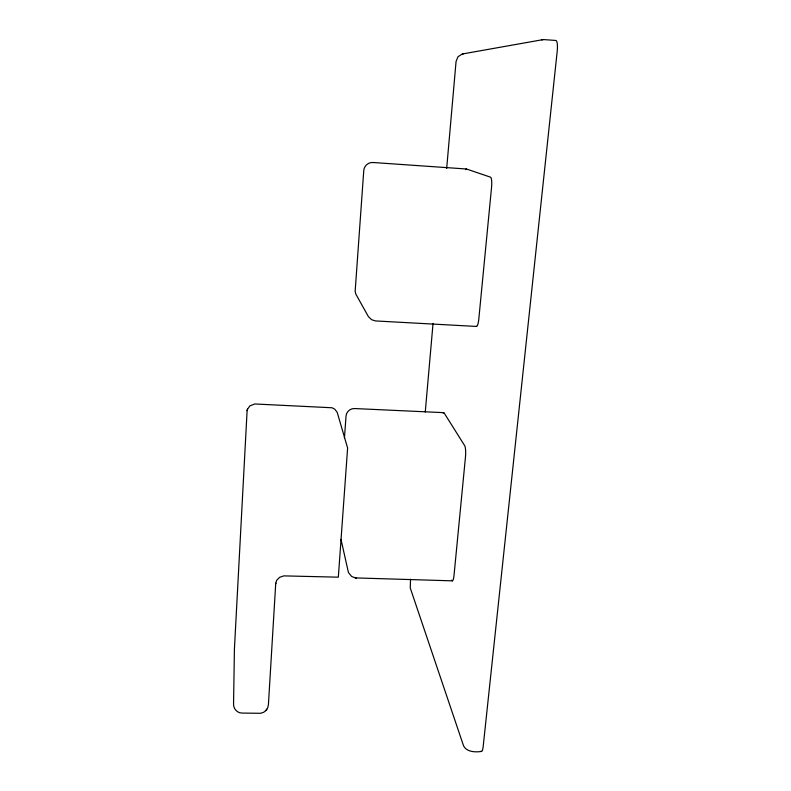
<?xml version="1.0" encoding="UTF-8"?>
<svg xmlns="http://www.w3.org/2000/svg" width="791" height="791" viewBox="0 0 791 791"><rect width="100%" height="100%" fill="white"/><g stroke="black" fill="none" stroke-linecap="round" stroke-linejoin="round"><path stroke-width="1.19" d="M344.441 438.026L346.033 416.046C346.3 411.804 350.314 408.275 354.546 408.542L443.662 412.655M410.559 579.249L410.242 587.931L462.913 743.936C464.831 751.954 474.827 752.459 481.353 751.45M425.261 411.973L433.043 323.42M446.668 168.443L456.071 61.431L458.019 56.705L462.32 53.986L543.348 39.57L555.628 40.44A11.301 2.68 -83.1 0 1 557.2 51.316L483.172 746.585A9.887 2.037 89.1 0 1 481.037 751.232M247.128 410.302L234.423 648.907L233.553 703.891C233.226 708.578 237.152 713.077 241.908 713.067L260.595 713.294L263.828 712.197L266.191 710.199M247.405 409.422L249.887 405.872L254.791 403.974L332.111 407.77L334.801 409.224L337.203 412.358L347.615 448.022L338.33 577.173L283.791 575.878L279.668 577.301L276.642 580.317L275.673 583.718L275.743 583.175L268.426 704.524L267.783 707.589L265.786 710.704M247.029 410.628L247.494 409.105M266.488 709.824L266.933 709.27M541.687 39.847L543.348 39.57M462.32 53.986L463.546 53.778M356.207 577.934L452.482 580.841M476.469 326.446L375.527 320.938L371.592 319.693L368.398 316.618L355.792 294.034L355.149 291.306L363.761 170.579C363.979 165.952 368.388 162.066 372.996 162.501L466.472 168.997L490.558 177.194A9.611 1.948 -85.2 0 1 491.537 187.497L478.822 318.911A9.255 1.879 -86.5 0 1 476.182 326.288M355.732 577.905L356.365 577.944M340.99 539.353L348.435 572.516L351.649 576.471L355.357 577.855M355.11 577.835L355.782 577.914M443.197 413.189A8.167 1.473 -87.5 0 1 444.107 412.922L464.683 445.679A9.008 1.78 -87.9 0 1 465.474 456.951L454.014 575.403A8.889 1.681 -88.9 0 1 451.72 580.159M465.681 169.699A8.691 1.592 -85.3 0 1 466.472 168.997"/></g></svg>
